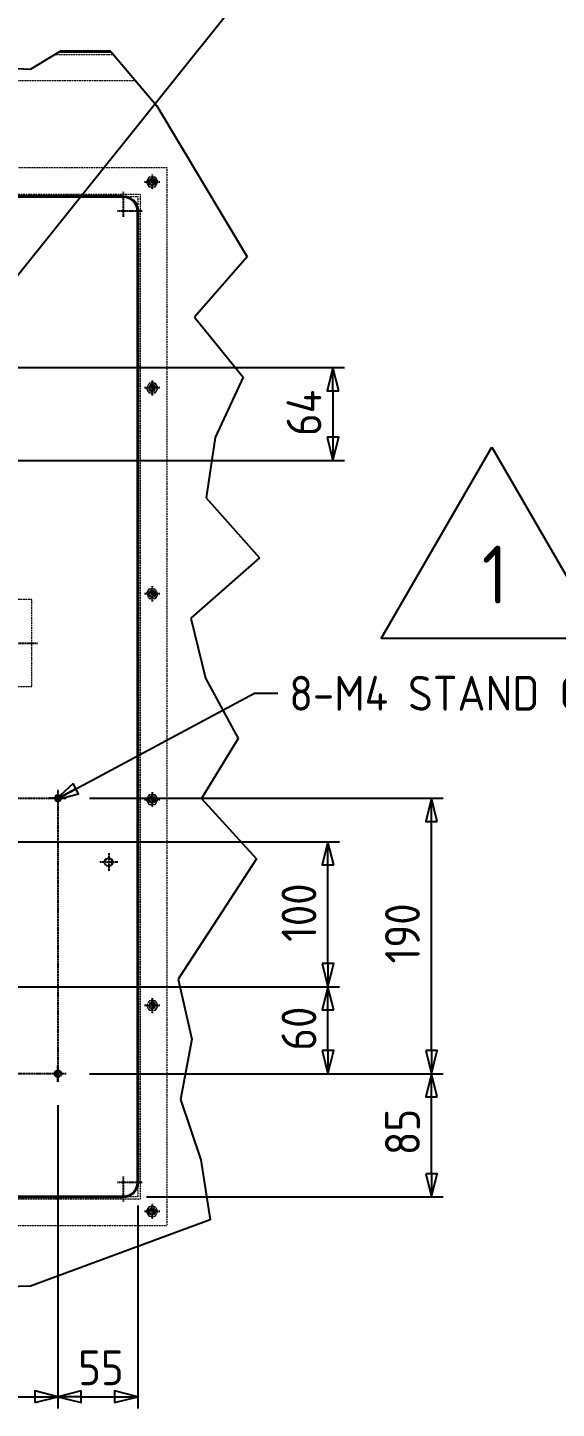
# Model space of a CAD drawing. Header units: millimetres. Extents: x 0 to 6720, y 0 to 4752.
# Drawn here: x 3484 to 3848, y 3202 to 4155 of the extents above; entities that cross this region are included whole.
import ezdxf

# ---------------------------------------------------------------- set-up
doc = ezdxf.new("R2010")
doc.units = ezdxf.units.MM
doc.linetypes.add('DPAB0445$0$CHAIN', pattern=[0.7087, 0.4724, -0.0591, 0.1181, -0.0591])
doc.linetypes.add('DPAB0445$0$DASHED', pattern=[0.2067, 0.1654, -0.0413])
for name, color, linetype, lineweight in [('DPAB0445$0$가려진 것(ISO)', 2, 'DPAB0445$0$DASHED', 18), ('DPAB0445$0$가시적인 것(ISO)', 3, 'Continuous', 40), ('DPAB0445$0$기호(ISO)', 5, 'Continuous', 25), ('DPAB0445$0$끊기 선(JIS)', 7, 'Continuous', 25), ('DPAB0445$0$중심 표식(ISO)', 1, 'Continuous', 25), ('DPAB0445$0$중심선(ISO)', 1, 'Continuous', 25), ('DPAB0445$0$치수(ISO)', 2, 'Continuous', 25)]:
    doc.layers.add(name, color=color, linetype=linetype, lineweight=lineweight)
doc.styles.add('DPAB0445$0$ISO ProportionalPSTEK', font='isocp.shx')
doc.styles.add('DPAB0445$0$치수 텍스트_PSTEK_POSCO', font='isocp.shx')
doc.dimstyles.new('DPAB0445$0$치수_PSTEK_POSCO', dxfattribs={"dimscale": 16, "dimtxt": 1.5, "dimasz": 1, "dimexe": 0.5, "dimexo": 1, "dimgap": 0.5, "dimtad": 1, "dimrnd": 1e-08, "dimdsep": 46, "dimtxsty": 'DPAB0445$0$치수 텍스트_PSTEK_POSCO', "dimblk": 'DPAB0445$0$Filled-2', "dimcen": 0.09, "dimdle": 10, "dimclrd": 7, "dimclre": 7, "dimclrt": 2, "dimadec": 1, "dimazin": 2, "dimtfac": 1, "dimtmove": 0, "dimatfit": 3, "dimldrblk": 'DPAB0445$0$Filled-2', "dimfxl": 0, "dimtolj": 1, "dimlwd": -1, "dimlwe": -1, "dimarcsym": 0})
doc.dimstyles.new('DPAB0445$0$치수_PSTEK_POSCO$7', dxfattribs={"dimscale": 16, "dimtxt": 1.5, "dimasz": 1, "dimexe": 0.5, "dimexo": 1, "dimgap": 0.5, "dimtad": 1, "dimrnd": 1e-08, "dimdsep": 46, "dimtxsty": 'DPAB0445$0$치수 텍스트_PSTEK_POSCO', "dimblk": 'DPAB0445$0$Filled-2', "dimcen": 0.09, "dimdle": 10, "dimclrd": 7, "dimclre": 7, "dimclrt": 2, "dimadec": 1, "dimazin": 2, "dimtfac": 1, "dimtmove": 0, "dimatfit": 3, "dimldrblk": 'DPAB0445$0$Filled-2', "dimfxl": 0, "dimtolj": 1, "dimlwd": -1, "dimlwe": -1, "dimarcsym": 0})

# ---------------------------------------------------------------- blocks, each defined once
blk = doc.blocks.new('DPAB0445$0$Filled-2')
at = {"color": 0}
for p, q in [((0, 0), (-1, 0.25)), ((-1, 0.25), (-1, -0.25)), ((-1, 0), (0, 0)), ((-1, -0.25), (0, 0))]:
    blk.add_line(p, q, dxfattribs=at)
at = {"color": 0, "flags": 128}
blk.add_lwpolyline([(-1, -0.25), (0, 0), (-1, 0.25), (-1, -0.25)], dxfattribs=at)
at = {"color": 0}
blk.add_solid([(-1, -0.25), (0, 0), (-1, 0.25), (-1, -0.25)], dxfattribs=at)
blk = doc.blocks.new('*D229')
at = {"layer": 'DPAB0445$0$치수(ISO)', "color": 7}
for p, q in [((3504.44, 3411.47), (3504.44, 3202.33)), ((3559.44, 3342.17), (3559.44, 3202.33)), ((3520.44, 3210.33), (3543.44, 3210.33))]:
    blk.add_line(p, q, dxfattribs=at)
at = {"layer": 'DPAB0445$0$치수(ISO)', "color": 7, "xscale": 16, "yscale": 16, "zscale": 16, "rotation": 180}
blk.add_blockref('DPAB0445$0$Filled-2', (3504.44, 3210.33), dxfattribs=at)
at = {"layer": 'DPAB0445$0$치수(ISO)', "color": 7, "xscale": 16, "yscale": 16, "zscale": 16}
blk.add_blockref('DPAB0445$0$Filled-2', (3559.44, 3210.33), dxfattribs=at)
at = {"layer": 'DPAB0445$0$치수(ISO)', "color": 2, "insert": (3518.4, 3230.33), "char_height": 24, "attachment_point": 4, "style": 'DPAB0445$0$치수 텍스트_PSTEK_POSCO'}
blk.add_mtext('\\A1;55', dxfattribs=at)
blk = doc.blocks.new('*D230')
at = {"layer": 'DPAB0445$0$치수(ISO)', "color": 7}
for p, q in [((3374.44, 3411.47), (3374.44, 3202.33)), ((3504.44, 3411.47), (3504.44, 3202.33)), ((3390.44, 3210.33), (3488.44, 3210.33))]:
    blk.add_line(p, q, dxfattribs=at)
at = {"layer": 'DPAB0445$0$치수(ISO)', "color": 7, "xscale": 16, "yscale": 16, "zscale": 16, "rotation": 180}
blk.add_blockref('DPAB0445$0$Filled-2', (3374.44, 3210.33), dxfattribs=at)
at = {"layer": 'DPAB0445$0$치수(ISO)', "color": 7, "xscale": 16, "yscale": 16, "zscale": 16}
blk.add_blockref('DPAB0445$0$Filled-2', (3504.44, 3210.33), dxfattribs=at)
at = {"layer": 'DPAB0445$0$치수(ISO)', "color": 2, "insert": (3420.39, 3230.33), "char_height": 24, "attachment_point": 4, "style": 'DPAB0445$0$치수 텍스트_PSTEK_POSCO'}
blk.add_mtext('\\A1;130', dxfattribs=at)
blk = doc.blocks.new('*D232')
at = {"layer": 'DPAB0445$0$치수(ISO)', "color": 7}
for p, q in [((3526.14, 3433.17), (3770.03, 3433.17)), ((3762.03, 3364.17), (3762.03, 3417.17)), ((3565.44, 3348.17), (3770.03, 3348.17))]:
    blk.add_line(p, q, dxfattribs=at)
at = {"layer": 'DPAB0445$0$치수(ISO)', "color": 7, "xscale": 16, "yscale": 16, "zscale": 16}
for p, rotation in [((3762.03, 3433.17), 90), ((3762.03, 3348.17), 270)]:
    blk.add_blockref('DPAB0445$0$Filled-2', p, dxfattribs=dict(at, rotation=rotation))
at = {"layer": 'DPAB0445$0$치수(ISO)', "color": 2, "insert": (3742.03, 3376.97), "char_height": 24, "attachment_point": 4, "rotation": 90, "style": 'DPAB0445$0$치수 텍스트_PSTEK_POSCO'}
blk.add_mtext('\\A1;85', dxfattribs=at)
blk = doc.blocks.new('*D233')
at = {"layer": 'DPAB0445$0$치수(ISO)', "color": 7}
for p, q in [((3526.14, 3623.17), (3770.03, 3623.17)), ((3762.03, 3449.17), (3762.03, 3607.17)), ((3526.14, 3433.17), (3770.03, 3433.17))]:
    blk.add_line(p, q, dxfattribs=at)
at = {"layer": 'DPAB0445$0$치수(ISO)', "color": 7, "xscale": 16, "yscale": 16, "zscale": 16}
for p, rotation in [((3762.03, 3623.17), 90), ((3762.03, 3433.17), 270)]:
    blk.add_blockref('DPAB0445$0$Filled-2', p, dxfattribs=dict(at, rotation=rotation))
at = {"layer": 'DPAB0445$0$치수(ISO)', "color": 2, "insert": (3742.03, 3509.24), "char_height": 24, "attachment_point": 4, "rotation": 90, "style": 'DPAB0445$0$치수 텍스트_PSTEK_POSCO'}
blk.add_mtext('\\A1;190', dxfattribs=at)
blk = doc.blocks.new('*D234')
at = {"layer": 'DPAB0445$0$치수(ISO)', "color": 7}
for p, q in [((3156.14, 3493.17), (3698.63, 3493.17)), ((3690.63, 3449.17), (3690.63, 3477.17)), ((3526.14, 3433.17), (3698.63, 3433.17))]:
    blk.add_line(p, q, dxfattribs=at)
at = {"layer": 'DPAB0445$0$치수(ISO)', "color": 7, "xscale": 16, "yscale": 16, "zscale": 16}
for p, rotation in [((3690.63, 3493.17), 90), ((3690.63, 3433.17), 270)]:
    blk.add_blockref('DPAB0445$0$Filled-2', p, dxfattribs=dict(at, rotation=rotation))
at = {"layer": 'DPAB0445$0$치수(ISO)', "color": 2, "insert": (3670.63, 3449.08), "char_height": 24, "attachment_point": 4, "rotation": 90, "style": 'DPAB0445$0$치수 텍스트_PSTEK_POSCO'}
blk.add_mtext('\\A1;60', dxfattribs=at)
blk = doc.blocks.new('*D235')
at = {"layer": 'DPAB0445$0$치수(ISO)', "color": 7}
for p, q in [((3156.14, 3593.17), (3698.63, 3593.17)), ((3690.63, 3509.17), (3690.63, 3577.17)), ((3156.14, 3493.17), (3698.63, 3493.17))]:
    blk.add_line(p, q, dxfattribs=at)
at = {"layer": 'DPAB0445$0$치수(ISO)', "color": 7, "xscale": 16, "yscale": 16, "zscale": 16}
for p, rotation in [((3690.63, 3593.17), 90), ((3690.63, 3493.17), 270)]:
    blk.add_blockref('DPAB0445$0$Filled-2', p, dxfattribs=dict(at, rotation=rotation))
at = {"layer": 'DPAB0445$0$치수(ISO)', "color": 2, "insert": (3670.63, 3524.12), "char_height": 24, "attachment_point": 4, "rotation": 90, "style": 'DPAB0445$0$치수 텍스트_PSTEK_POSCO'}
blk.add_mtext('\\A1;100', dxfattribs=at)
blk = doc.blocks.new('*D259')
at = {"layer": 'DPAB0445$0$치수(ISO)', "color": 7}
for p, q in [((3470.44, 3920.17), (3702.1, 3920.17)), ((3694.1, 3904.17), (3694.1, 3872.17)), ((3473.64, 3856.17), (3702.1, 3856.17))]:
    blk.add_line(p, q, dxfattribs=at)
at = {"layer": 'DPAB0445$0$치수(ISO)', "color": 7, "xscale": 16, "yscale": 16, "zscale": 16}
for p, rotation in [((3694.1, 3920.17), 90), ((3694.1, 3856.17), 270)]:
    blk.add_blockref('DPAB0445$0$Filled-2', p, dxfattribs=dict(at, rotation=rotation))
at = {"layer": 'DPAB0445$0$치수(ISO)', "color": 2, "insert": (3674.1, 3873.05), "char_height": 24, "attachment_point": 4, "rotation": 90, "style": 'DPAB0445$0$치수 텍스트_PSTEK_POSCO'}
blk.add_mtext('\\A1;64', dxfattribs=at)
blk = doc.blocks.new('DPAB0445$0$리비전 태그2')
at = {"layer": 'DPAB0445$0$기호(ISO)'}
for p, q in [((232.964, 233.336), (237.727, 241.586)), ((237.727, 241.586), (242.49, 233.336)), ((242.49, 233.336), (232.964, 233.336))]:
    blk.add_line(p, q, dxfattribs=at)
at = {"layer": 'DPAB0445$0$기호(ISO)', "color": 1, "insert": (237.298, 234.836), "char_height": 2.5, "attachment_point": 7, "style": 'DPAB0445$0$ISO ProportionalPSTEK'}
blk.add_mtext('1', dxfattribs=at)

msp = doc.modelspace()

# ---------------------------------------------------------------- linework, layer by layer
at = {"layer": 'DPAB0445$0$가려진 것(ISO)'}
for p, q in [((3542.915, 4135.872), (3502.038, 4135.872)), ((3413.677, 4118.172), (3557.873, 4118.172)), ((2999.437, 4058.172), (3579.437, 4058.172)), ((3579.437, 4058.172), (3579.437, 3328.172)), ((3565.396, 4048.172), (3567.416, 4051.672)), ((3567.416, 4044.672), (3565.396, 4048.172)), ((3567.416, 4051.672), (3571.458, 4051.672)), ((3571.458, 4051.672), (3573.479, 4048.172)), ((3573.479, 4048.172), (3571.458, 4044.672)), ((3017.837, 4039.772), (3561.037, 4039.772)), ((3549.437, 4038.172), (3559.437, 4038.172)), ((3559.437, 4038.172), (3559.437, 4028.172)), ((3561.037, 4039.772), (3561.037, 3346.572)), ((3571.458, 4044.672), (3567.416, 4044.672)), ((3565.396, 3906.172), (3567.416, 3909.672)), ((3567.416, 3902.672), (3565.396, 3906.172)), ((3567.416, 3909.672), (3571.458, 3909.672)), ((3571.458, 3909.672), (3573.479, 3906.172)), ((3573.479, 3906.172), (3571.458, 3902.672)), ((3571.458, 3902.672), (3567.416, 3902.672)), ((3565.396, 3764.172), (3567.416, 3767.672)), ((3567.416, 3760.672), (3565.396, 3764.172)), ((3567.416, 3767.672), (3571.458, 3767.672)), ((3571.458, 3767.672), (3573.479, 3764.172)), ((3573.479, 3764.172), (3571.458, 3760.672)), ((3486.437, 3760.172), (3092.437, 3760.172)), ((3486.437, 3700.172), (3486.437, 3760.172)), ((3571.458, 3760.672), (3567.416, 3760.672)), ((3092.437, 3700.172), (3486.437, 3700.172)), ((3565.396, 3622.172), (3567.416, 3625.672)), ((3567.416, 3618.672), (3565.396, 3622.172)), ((3567.416, 3625.672), (3571.458, 3625.672)), ((3571.458, 3625.672), (3573.479, 3622.172)), ((3573.479, 3622.172), (3571.458, 3618.672)), ((3571.458, 3618.672), (3567.416, 3618.672)), ((3565.396, 3480.172), (3567.416, 3483.672)), ((3567.416, 3476.672), (3565.396, 3480.172)), ((3567.416, 3483.672), (3571.458, 3483.672)), ((3571.458, 3476.672), (3567.416, 3476.672)), ((3571.458, 3483.672), (3573.479, 3480.172)), ((3573.479, 3480.172), (3571.458, 3476.672)), ((3559.437, 3358.172), (3559.437, 3348.172)), ((3561.037, 3346.572), (3017.837, 3346.572)), ((3559.437, 3348.172), (3549.437, 3348.172)), ((3565.396, 3338.172), (3567.416, 3341.672)), ((3567.416, 3334.672), (3565.396, 3338.172)), ((3567.416, 3341.672), (3571.458, 3341.672)), ((3571.458, 3334.672), (3567.416, 3334.672)), ((3571.458, 3341.672), (3573.479, 3338.172)), ((3573.479, 3338.172), (3571.458, 3334.672)), ((3579.437, 3328.172), (2999.437, 3328.172))]:
    msp.add_line(p, q, dxfattribs=at)
for centre, radius in [((3569.437, 4048.172), 2.5), ((3569.437, 4048.172), 2), ((3569.437, 4048.172), 2), ((3569.437, 4048.172), 1.621), ((3569.437, 4048.172), 1.6), ((3569.437, 3906.172), 2.5), ((3569.437, 3906.172), 2), ((3569.437, 3906.172), 2), ((3569.437, 3906.172), 1.621), ((3569.437, 3906.172), 1.6), ((3569.437, 3764.172), 2.5), ((3569.437, 3764.172), 2), ((3569.437, 3764.172), 2), ((3569.437, 3764.172), 1.621), ((3569.437, 3764.172), 1.6), ((3504.437, 3623.172), 2.5), ((3504.437, 3623.172), 1.621), ((3569.437, 3622.172), 2.5), ((3569.437, 3622.172), 2), ((3569.437, 3622.172), 2), ((3569.437, 3622.172), 1.621), ((3569.437, 3622.172), 1.6), ((3539.437, 3579.172), 3), ((3539.437, 3579.172), 2.4), ((3569.437, 3480.172), 2.5), ((3569.437, 3480.172), 2), ((3569.437, 3480.172), 2), ((3569.437, 3480.172), 1.621), ((3569.437, 3480.172), 1.6), ((3504.437, 3433.172), 2.5), ((3504.437, 3433.172), 1.621), ((3569.437, 3338.172), 2.5), ((3569.437, 3338.172), 2), ((3569.437, 3338.172), 2), ((3569.437, 3338.172), 1.621), ((3569.437, 3338.172), 1.6)]:
    msp.add_circle(centre, radius, dxfattribs=at)
for centre, radius, start, end in [((3569.437, 4048.172), 3.5, 150, 210), ((3569.437, 4048.172), 3.5, 90, 150), ((3569.437, 4048.172), 1.582, 280, 190), ((3569.437, 4048.172), 3.5, 30, 90), ((3569.437, 4048.172), 3.5, 330, 30), ((3569.437, 4048.172), 3.5, 210, 270), ((3569.437, 4048.172), 3.5, 270, 330), ((3569.437, 3906.172), 3.5, 150, 210), ((3569.437, 3906.172), 3.5, 90, 150), ((3569.437, 3906.172), 1.582, 280, 190), ((3569.437, 3906.172), 3.5, 30, 90), ((3569.437, 3906.172), 3.5, 330, 30), ((3569.437, 3906.172), 3.5, 210, 270), ((3569.437, 3906.172), 3.5, 270, 330), ((3569.437, 3764.172), 3.5, 150, 210), ((3569.437, 3764.172), 3.5, 90, 150), ((3569.437, 3764.172), 3.5, 210, 270), ((3569.437, 3764.172), 1.582, 280, 190), ((3569.437, 3764.172), 3.5, 30, 90), ((3569.437, 3764.172), 3.5, 270, 330), ((3569.437, 3764.172), 3.5, 330, 30), ((3504.437, 3623.172), 2, 280, 190), ((3569.437, 3622.172), 3.5, 150, 210), ((3569.437, 3622.172), 3.5, 90, 150), ((3569.437, 3622.172), 3.5, 210, 270), ((3569.437, 3622.172), 1.582, 280, 190), ((3569.437, 3622.172), 3.5, 30, 90), ((3569.437, 3622.172), 3.5, 270, 330), ((3569.437, 3622.172), 3.5, 330, 30), ((3539.437, 3579.172), 2.401, 280, 190), ((3569.437, 3480.172), 3.5, 150, 210), ((3569.437, 3480.172), 3.5, 90, 150), ((3569.437, 3480.172), 3.5, 210, 270), ((3569.437, 3480.172), 1.582, 280, 190), ((3569.437, 3480.172), 3.5, 30, 90), ((3569.437, 3480.172), 3.5, 270, 330), ((3569.437, 3480.172), 3.5, 330, 30), ((3504.437, 3433.172), 2, 280, 190), ((3569.437, 3338.172), 3.5, 150, 210), ((3569.437, 3338.172), 3.5, 90, 150), ((3569.437, 3338.172), 3.5, 210, 270), ((3569.437, 3338.172), 1.582, 280, 190), ((3569.437, 3338.172), 3.5, 30, 90), ((3569.437, 3338.172), 3.5, 270, 330), ((3569.437, 3338.172), 3.5, 330, 30)]:
    msp.add_arc(centre, radius, start, end, dxfattribs=at)
at = {"layer": 'DPAB0445$0$가시적인 것(ISO)'}
for p, q in [((3540.971, 4138.172), (3505.848, 4138.172)), ((3029.437, 4038.172), (3549.437, 4038.172)), ((3559.437, 4028.172), (3559.437, 3358.172)), ((3549.437, 3348.172), (3029.437, 3348.172))]:
    msp.add_line(p, q, dxfattribs=at)
for centre, start, end in [((3549.437, 4028.172), 0, 90), ((3549.437, 3358.172), 270, 0)]:
    msp.add_arc(centre, 10, start, end, dxfattribs=at)
at = {"layer": 'DPAB0445$0$끊기 선(JIS)'}
for p, q in [((3485.635, 4125.969), (3505.848, 4138.172)), ((3540.971, 4138.172), (3572.575, 4100.774)), ((3442.165, 4128.152), (3485.635, 4125.969)), ((3572.575, 4100.774), (3634.923, 3996.517)), ((3634.923, 3996.517), (3598.666, 3955.008)), ((3598.666, 3955.008), (3632.23, 3913.499)), ((3632.23, 3913.499), (3612.924, 3871.99)), ((3612.924, 3871.99), (3606.687, 3830.48)), ((3606.687, 3830.48), (3643.474, 3788.971)), ((3643.474, 3788.971), (3596.198, 3747.462)), ((3596.198, 3747.462), (3606.084, 3705.952)), ((3606.084, 3705.952), (3628.708, 3664.443)), ((3628.708, 3664.443), (3603.332, 3622.934)), ((3603.332, 3622.934), (3641.328, 3581.425)), ((3641.328, 3581.425), (3614.575, 3539.915)), ((3614.575, 3539.915), (3587.339, 3498.406)), ((3587.339, 3498.406), (3596.728, 3456.897)), ((3596.728, 3456.897), (3588.957, 3415.388)), ((3588.957, 3415.388), (3603.06, 3373.878)), ((3603.06, 3373.878), (3609.312, 3332.369)), ((3609.312, 3332.369), (3485.635, 3286.744)), ((3485.635, 3286.744), (3442.165, 3285.144))]:
    msp.add_line(p, q, dxfattribs=at)
at = {"layer": 'DPAB0445$0$중심 표식(ISO)', "linetype": 'DPAB0445$0$CHAIN'}
for p, q in [((3574.637, 4048.172), (3564.237, 4048.172)), ((3569.437, 4053.372), (3569.437, 4042.972)), ((3549.437, 4041.372), (3549.437, 4024.172)), ((3562.637, 4028.172), (3545.437, 4028.172)), ((3574.637, 3906.172), (3564.237, 3906.172)), ((3569.437, 3911.372), (3569.437, 3900.972)), ((3574.637, 3764.172), (3564.237, 3764.172)), ((3569.437, 3769.372), (3569.437, 3758.972)), ((3510.137, 3623.172), (3498.737, 3623.172)), ((3574.637, 3622.172), (3564.237, 3622.172)), ((3569.437, 3627.372), (3569.437, 3616.972)), ((3539.437, 3585.372), (3539.437, 3572.972)), ((3545.637, 3579.172), (3533.237, 3579.172)), ((3574.637, 3480.172), (3564.237, 3480.172)), ((3569.437, 3485.372), (3569.437, 3474.972)), ((3504.437, 3427.472), (3504.437, 3438.872)), ((3549.437, 3362.172), (3549.437, 3344.972)), ((3562.637, 3358.172), (3545.437, 3358.172)), ((3569.437, 3343.372), (3569.437, 3332.972)), ((3574.637, 3338.172), (3564.237, 3338.172))]:
    msp.add_line(p, q, dxfattribs=at)
at = {"layer": 'DPAB0445$0$중심선(ISO)', "linetype": 'DPAB0445$0$CHAIN'}
for p, q in [((3088.437, 3730.172), (3490.437, 3730.172)), ((3504.437, 3628.872), (3504.437, 3427.472)), ((3368.737, 3623.172), (3510.137, 3623.172)), ((3510.137, 3433.172), (3368.737, 3433.172))]:
    msp.add_line(p, q, dxfattribs=at)

# ---------------------------------------------------------------- block references
at = {"layer": 'DPAB0445$0$기호(ISO)', "xscale": 16, "yscale": 16, "zscale": 16}
msp.add_blockref('DPAB0445$0$리비전 태그2', (0, 0), dxfattribs=at)

# ---------------------------------------------------------------- texts
at = {"layer": 'DPAB0445$0$기호(ISO)', "color": 2, "insert": (3663.987, 3695.556), "char_height": 24, "width": 274.81633, "attachment_point": 4, "line_spacing_factor": 0.2625, "style": 'DPAB0445$0$치수 텍스트_PSTEK_POSCO'}
msp.add_mtext('{8-M4 STAND OFF}', dxfattribs=at)

# ---------------------------------------------------------------- dimensions: what is measured, and where the dimension line sits
at = {"layer": 'DPAB0445$0$치수(ISO)', "color": 7}
for base, p1, p2, angle, override, picture, middle in [((3694.096, 3856.17), (3454.439, 3920.17), (3457.635, 3856.17), 90, {"dimdec": 2, "dimtp": 0, "dimtm": 0, "dimtdec": 2, "dimtofl": 0, "dimatfit": 1}, '*D259', (3694.096, 3888.17)), ((3762.033, 3623.172), (3510.137, 3433.172), (3510.137, 3623.172), 90, {"dimdec": 2, "dimblk1": 'DPAB0445$0$Filled-2', "dimsah": 1, "dimtp": 0, "dimtm": 0, "dimtdec": 2, "dimtofl": 0, "dimatfit": 1}, '*D233', (3762.033, 3528.492)), ((3690.628, 3593.172), (3140.137, 3493.172), (3140.137, 3593.172), 90, {"dimdec": 2, "dimblk1": 'DPAB0445$0$Filled-2', "dimsah": 1, "dimtp": 0, "dimtm": 0, "dimtdec": 2, "dimtofl": 0, "dimatfit": 1}, '*D235', (3690.628, 3543.332)), ((3690.628, 3493.172), (3510.137, 3433.172), (3140.137, 3493.172), 90, {"dimdec": 2, "dimblk2": 'DPAB0445$0$Filled-2', "dimsah": 1, "dimtp": 0, "dimtm": 0, "dimtdec": 2, "dimtofl": 0, "dimatfit": 1}, '*D234', (3690.628, 3463.012)), ((3762.033, 3433.172), (3549.437, 3348.172), (3510.137, 3433.172), 90, {"dimdec": 2, "dimblk2": 'DPAB0445$0$Filled-2', "dimsah": 1, "dimtp": 0, "dimtm": 0, "dimtdec": 2, "dimtofl": 0, "dimatfit": 1}, '*D232', (3762.033, 3390.672)), ((3504.437, 3210.332), (3374.437, 3427.472), (3504.437, 3427.472), 180, {"dimdec": 2, "dimblk1": 'DPAB0445$0$Filled-2', "dimblk2": 'DPAB0445$0$Filled-2', "dimsah": 1, "dimtp": 0, "dimtm": 0, "dimtdec": 2, "dimtofl": 0, "dimatfit": 1}, '*D230', (3439.597, 3210.332)), ((3559.437, 3210.332), (3504.437, 3427.472), (3559.437, 3358.172), 180, {"dimdec": 2, "dimblk1": 'DPAB0445$0$Filled-2', "dimsah": 1, "dimtp": 0, "dimtm": 0, "dimtdec": 2, "dimtofl": 0, "dimatfit": 1}, '*D229', (3532.097, 3210.332))]:
    dim = msp.add_linear_dim(base=base, p1=p1, p2=p2, angle=angle, dimstyle='DPAB0445$0$치수_PSTEK_POSCO', override=override, dxfattribs=at)
    dim.commit()
    dim.dimension.update_dxf_attribs({"geometry": picture, "text_midpoint": middle, "dimtype": 160})

# ---------------------------------------------------------------- leaders
at = {"layer": 'DPAB0445$0$기호(ISO)', "color": 7, "annotation_type": 0, "has_hookline": 1, "hookline_direction": 0}
for points, text_width in [([(3448.875, 3949.343), (3639.464, 4187.272), (3696.794, 4183.244)], 124.83), ([(3502.705, 3622.172), (3639.987, 3695.556), (3655.987, 3695.556)], 237.6)]:
    msp.add_leader(points, dimstyle='DPAB0445$0$치수_PSTEK_POSCO$7', override={"dimtad": 0}, dxfattribs=dict(at, text_width=text_width))

doc.saveas('drawing.dxf')
